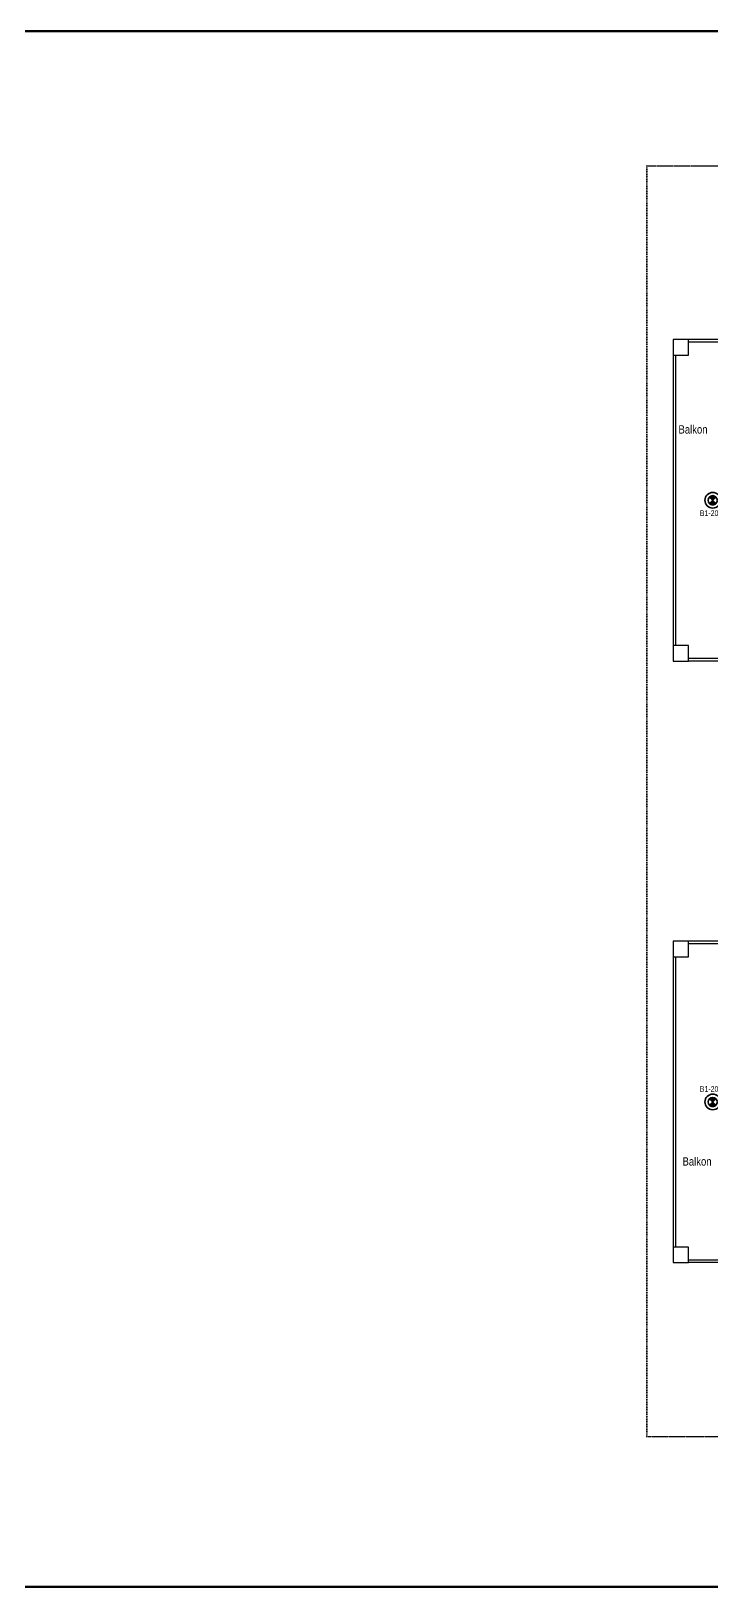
# Model space of a CAD drawing. Header units: millimetres. Extents: x 1852829 to 1882754, y -270850 to -231658.
# Drawn here: x 1863536 to 1864848, y -249346 to -246346 of the extents above; entities that cross this region are included whole.
import ezdxf
from ezdxf.enums import TextEntityAlignment as Align

# ---------------------------------------------------------------- set-up
doc = ezdxf.new("R2010")
doc.units = ezdxf.units.MM
for name, pattern in [('CONTINOUS', [0]), ('CONTINU', [0]), ('DASHED', [0.75, 0.5, -0.25]), ('izdüşüm arka', [3.175, 0, -3.175])]:
    doc.linetypes.add(name, pattern=pattern)
for name, color, linetype, lineweight in [('a_görünüş', 32, 'Continuous', 25), ('a_izdüşüm_arka', 251, 'izdüşüm arka', 30), ('a_not_mahal', 253, 'Continuous', 5), ('a_çerçeve_line', 7, 'Continuous', 50), ('Aydınlatma', 4, 'CONTINOUS', 35), ('Topraklama', 3, 'DASHED', 40)]:
    doc.layers.add(name, color=color, linetype=linetype, lineweight=lineweight)
doc.styles.add('Grupcad', font='arial.ttf', dxfattribs={"width": 0.7})
doc.styles.get("Standard").update_dxf_attribs({"font": 'ARIALN.TTF'})

# ---------------------------------------------------------------- blocks, each defined once
blk = doc.blocks.new('B1-20W')
at = {"layer": 'Aydınlatma', "linetype": 'CONTINU'}
h = blk.add_hatch(color=1, dxfattribs=at)
edge = h.paths.add_edge_path()
edge.add_arc((0, 0), 8.91, 45, 135)
edge.add_line((-6.3, 6.3), (6.3, -6.3))
edge.add_arc((0, 0), 8.91, 225, 315, ccw=False)
edge.add_line((-6.3, -6.3), (6.3, 6.3))
at = {"layer": 'Aydınlatma', "color": 1, "linetype": 'CONTINU'}
for p, q in [((-6.3, 6.3), (6.3, -6.3)), ((6.3, 6.3), (-6.3, -6.3))]:
    blk.add_line(p, q, dxfattribs=at)
at = {"layer": 'Aydınlatma', "color": 4, "linetype": 'CONTINU'}
blk.add_circle((0, 0), 15, dxfattribs=at)
at = {"layer": 'Aydınlatma', "color": 1, "linetype": 'CONTINU'}
blk.add_circle((0, 0), 8.91, dxfattribs=at)
for start, end in [(45, 135), (225, 315)]:
    blk.add_arc((0, 0), 8.91, start, end, dxfattribs=at)
at = {"layer": 'Aydınlatma', "linetype": 'CONTINU', "style": 'Grupcad', "width": 0.7, "flags": 8}
blk.add_attdef('B1-20W', text='', height=11, dxfattribs=at).set_placement((0, 25), align=Align.MIDDLE_CENTER)

msp = doc.modelspace()

# ---------------------------------------------------------------- linework, layer by layer
at = {"layer": 'a_görünüş', "color": 251}
for points in [[(1864773.2, -246971.3), (1864803.2, -246971.3), (1864803.2, -246941.3), (1864773.2, -246941.3)], [(1864773.2, -247561.3), (1864803.2, -247561.3), (1864803.2, -247531.3), (1864773.2, -247531.3)], [(1864773.2, -248131.3), (1864803.2, -248131.3), (1864803.2, -248101.3), (1864773.2, -248101.3)], [(1864773.2, -248721.3), (1864803.2, -248721.3), (1864803.2, -248691.3), (1864773.2, -248691.3)]]:
    msp.add_lwpolyline(points, close=True, dxfattribs=at)
for points in [[(1864922.7, -246941.3), (1864803.2, -246941.3)], [(1864922.7, -246946.3), (1864803.2, -246946.3)], [(1864773.2, -246971.3), (1864773.2, -247531.3)], [(1864778.2, -246971.3), (1864778.2, -247531.3)], [(1864922.7, -247556.3), (1864803.2, -247556.3)], [(1864922.7, -247561.3), (1864803.2, -247561.3)], [(1864922.7, -248101.3), (1864803.2, -248101.3)], [(1864922.7, -248106.3), (1864803.2, -248106.3)], [(1864773.2, -248131.3), (1864773.2, -248691.3)], [(1864778.2, -248131.3), (1864778.2, -248691.3)], [(1864922.7, -248716.3), (1864803.2, -248716.3)], [(1864922.7, -248721.3), (1864803.2, -248721.3)]]:
    msp.add_lwpolyline(points, dxfattribs=at)
at = {"layer": 'a_izdüşüm_arka'}
msp.add_lwpolyline([(1864722.7, -246606.3), (1867202.7, -246606.3), (1867202.7, -249056.3), (1864722.7, -249056.3)], close=True, dxfattribs=at)
at = {"layer": 'a_çerçeve_line'}
msp.add_lwpolyline([(1872123.9, -249346.5), (1872123.9, -246346.5), (1853005.4, -246346.5), (1853005.4, -249346.5)], close=True, dxfattribs=at)

# ---------------------------------------------------------------- block references
at = {"layer": 'Topraklama'}
ref = msp.add_blockref('B1-20W', (1864849.7, -247251.2), dxfattribs=dict(at, rotation=180))
ref.add_attrib('B1-20W', 'B1-20W', dxfattribs={"layer": 'Aydınlatma', "linetype": 'CONTINU', "height": 11, "style": 'Grupcad', "width": 0.7, "flags": 8}).set_placement((1864849.1, -247276), align=Align.MIDDLE_CENTER)
ref = msp.add_blockref('B1-20W', (1864849.7, -248411.4), dxfattribs=dict(at, xscale=-1))
ref.add_attrib('B1-20W', 'B1-20W', dxfattribs={"layer": 'Aydınlatma', "linetype": 'CONTINU', "height": 11, "style": 'Grupcad', "width": 0.7, "flags": 8}).set_placement((1864849.1, -248386.4), align=Align.MIDDLE_CENTER)

# ---------------------------------------------------------------- texts
at = {"layer": 'a_not_mahal'}
for p in [(1864783.7, -247122.5), (1864791.5, -248534.1)]:
    msp.add_text('Balkon', height=16, dxfattribs=at).set_placement(p)

doc.saveas('drawing.dxf')
